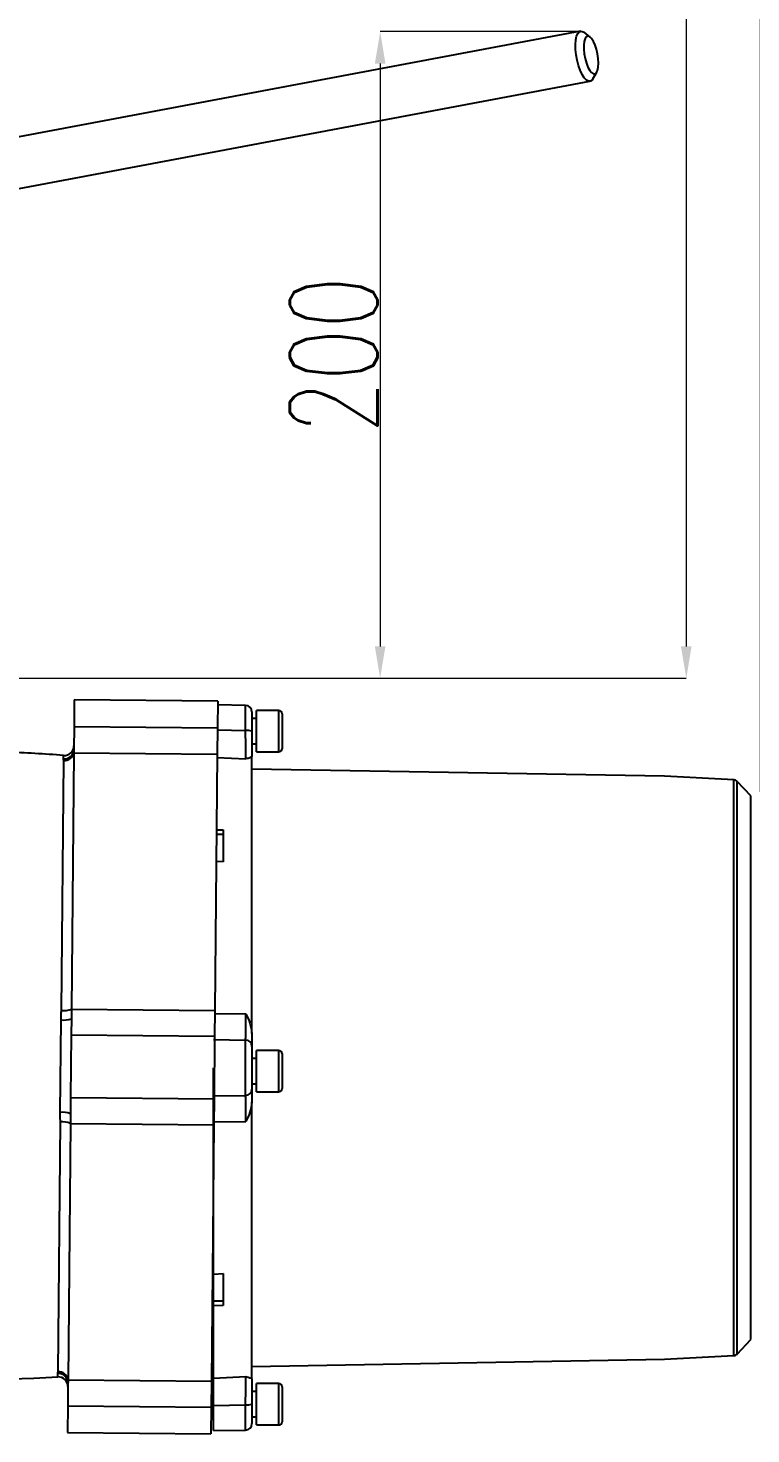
# Model space of a CAD drawing. Header units: millimetres. Extents: x 1756 to 4801, y 514 to 2668.
# Drawn here: x 3207.6 to 3434.4, y 849.3 to 1290.6 of the extents above; entities that cross this region are included whole.
import ezdxf

# ---------------------------------------------------------------- set-up
doc = ezdxf.new("R2010")
doc.units = ezdxf.units.MM
doc.layers.add('AM_5', color=3, linetype='Continuous', lineweight=25)
doc.styles.add('SLDTEXTSTYLE1', font='txt.shx', dxfattribs={"width": 0.7, "bigfont": 'gbcbig.shx'})
doc.dimstyles.new('SLDDIMSTYLE12$0', dxfattribs={"dimtxt": 12, "dimasz": 10, "dimexe": 0, "dimexo": 0.0625, "dimgap": 0.875, "dimtad": 1, "dimdec": 1, "dimlfac": 1.8, "dimrnd": 1e-09, "dimzin": 12, "dimdsep": 46, "dimtxsty": 'SLDTEXTSTYLE1', "dimcen": 0.09, "dimdle": 8.16, "dimclrd": 3, "dimclre": 3, "dimadec": 0, "dimazin": 3, "dimtfac": 1, "dimtdec": 1, "dimtofl": 0, "dimtmove": 0, "dimatfit": 3, "dimfxl": 0, "dimfrac": 2, "dimtolj": 1, "dimlwd": 5, "dimlwe": 5, "dimarcsym": 0})

# ---------------------------------------------------------------- blocks, each defined once
blk = doc.blocks.new('*D51')
at = {"layer": 'AM_5', "color": 3, "lineweight": 5, "transparency": 16777216}
blk.add_line((3027.2, 1086.58), (3027.2, 1525.62), dxfattribs=at)
at = {"layer": 'AM_5', "color": 3, "linetype": 'Continuous', "lineweight": 5, "transparency": 16777216}
for p, q in [((3037.2, 1525.62), (3427.5, 1525.62)), ((3437.5, 1050.85), (3437.5, 1525.62))]:
    blk.add_line(p, q, dxfattribs=at)
at = {"layer": 'AM_5', "color": 3, "transparency": 16777216}
for points in [[(3037.2, 1527.29), (3037.2, 1523.96), (3027.2, 1525.62)], [(3427.5, 1527.29), (3427.5, 1523.96), (3437.5, 1525.62)]]:
    blk.add_solid(points, dxfattribs=at)
at = {"layer": 'Defpoints', "color": 0, "transparency": 16777216}
for p in [(3437.5, 1525.62), (3027.2, 1086.52), (3437.5, 1050.79)]:
    blk.add_point(p, dxfattribs=at)
at = {"layer": 'AM_5', "color": 0, "transparency": 16777216, "insert": (3232.35, 1540.21), "char_height": 12, "attachment_point": 5, "style": 'SLDTEXTSTYLE1'}
blk.add_mtext('\\A1;{\\H2.28571x;410}', dxfattribs=at)
blk = doc.blocks.new('*D55')
at = {"layer": 'AM_5', "color": 3, "lineweight": 5, "transparency": 16777216}
blk.add_line((3341.39, 1518.02), (3414.17, 1518.02), dxfattribs=at)
at = {"layer": 'AM_5', "color": 3, "linetype": 'Continuous', "lineweight": 5, "transparency": 16777216}
for p, q in [((3414.17, 1508.02), (3414.17, 1096.52)), ((3027.26, 1086.52), (3414.17, 1086.52))]:
    blk.add_line(p, q, dxfattribs=at)
at = {"layer": 'AM_5', "color": 3, "transparency": 16777216}
for points in [[(3412.5, 1508.02), (3415.84, 1508.02), (3414.17, 1518.02)], [(3412.5, 1096.52), (3415.84, 1096.52), (3414.17, 1086.52)]]:
    blk.add_solid(points, dxfattribs=at)
at = {"layer": 'Defpoints', "color": 0, "transparency": 16777216}
for p in [(3341.33, 1518.02), (3027.2, 1086.52), (3414.17, 1086.52)]:
    blk.add_point(p, dxfattribs=at)
at = {"layer": 'AM_5', "color": 0, "transparency": 16777216, "insert": (3399.58, 1329.66), "char_height": 12, "attachment_point": 5, "rotation": 90, "style": 'SLDTEXTSTYLE1'}
blk.add_mtext('\\A1;{\\H2.28571x;430}', dxfattribs=at)
blk = doc.blocks.new('*D56')
at = {"layer": 'AM_5', "color": 3, "lineweight": 5, "transparency": 16777216}
blk.add_line((3380.47, 1289.46), (3318.11, 1289.46), dxfattribs=at)
at = {"layer": 'AM_5', "color": 3, "linetype": 'Continuous', "lineweight": 5, "transparency": 16777216}
for p, q in [((3318.11, 1279.46), (3318.11, 1096.52)), ((3027.26, 1086.52), (3318.11, 1086.52))]:
    blk.add_line(p, q, dxfattribs=at)
at = {"layer": 'AM_5', "color": 3, "transparency": 16777216}
for points in [[(3316.45, 1279.46), (3319.78, 1279.46), (3318.11, 1289.46)], [(3316.45, 1096.52), (3319.78, 1096.52), (3318.11, 1086.52)]]:
    blk.add_solid(points, dxfattribs=at)
at = {"layer": 'Defpoints', "color": 0, "transparency": 16777216}
for p in [(3380.53, 1289.46), (3027.2, 1086.52), (3318.11, 1086.52)]:
    blk.add_point(p, dxfattribs=at)
at = {"layer": 'AM_5', "color": 0, "transparency": 16777216, "insert": (3303.52, 1187.99), "char_height": 12, "attachment_point": 5, "rotation": 90, "style": 'SLDTEXTSTYLE1'}
blk.add_mtext('\\A1;{\\H2.28571x;200}', dxfattribs=at)

msp = doc.modelspace()

# ---------------------------------------------------------------- linework, layer by layer
at = {"color": 7, "linetype": 'Continuous', "lineweight": 25}
for p, q in [((3380.998, 1289.614), (3175.353, 1250.921)), ((3384.033, 1287.726), (3382.09, 1289.255)), ((3384.843, 1274.622), (3386.098, 1276.751)), ((3178.311, 1235.197), (3383.957, 1273.89)), ((3222.146, 1079.694), (3222.068, 1071.321)), ((3267.144, 1079.277), (3222.146, 1079.694)), ((3267.144, 1079.277), (3267.066, 1070.905)), ((3275.889, 1077.977), (3267.133, 1078.13)), ((3275.889, 1070.082), (3275.889, 1077.977)), ((3279.334, 1073.891), (3277.854, 1073.891)), ((3286.334, 1076.391), (3279.334, 1076.391)), ((3279.334, 1063.391), (3279.334, 1076.391)), ((3286.334, 1063.391), (3286.334, 1076.391)), ((3287.334, 1075.391), (3287.334, 1064.391)), ((3222.068, 1071.321), (3222.002, 1064.136)), ((3222.068, 1071.321), (3267.066, 1070.905)), ((3267.066, 1070.905), (3266.99, 1062.678)), ((3267.061, 1070.302), (3275.889, 1070.082)), ((3277.854, 1065.891), (3279.334, 1065.891)), ((3218.083, 982.234), (3218.81, 1060.709)), ((3218.766, 1061.207), (3218.776, 1062.293)), ((3221.992, 1063.094), (3221.248, 982.644)), ((3221.992, 1063.094), (3266.99, 1062.678)), ((3266.99, 1062.678), (3266.246, 982.228)), ((3266.981, 1061.624), (3275.959, 1061.164)), ((3279.334, 1063.391), (3286.334, 1063.391)), ((3407.38, 1055.741), (3277.854, 1058.002)), ((3429.109, 1054.602), (3407.38, 1055.741)), ((3429.109, 873.921), (3429.109, 1054.602)), ((3434.442, 1049.581), (3430.118, 1054.137)), ((3430.118, 874.386), (3430.118, 1054.137)), ((3434.442, 878.943), (3434.442, 1049.581)), ((3268.854, 1037.476), (3266.757, 1037.476)), ((3266.771, 1038.977), (3268.854, 1038.899)), ((3268.854, 1028.904), (3266.678, 1028.985)), ((3221.172, 979.601), (3221.22, 979.68)), ((3221.22, 979.68), (3221.173, 974.568)), ((3221.248, 982.644), (3266.246, 982.228)), ((3266.246, 982.228), (3266.171, 974.151)), ((3266.237, 981.285), (3275.959, 981.17)), ((3217.739, 950.232), (3218.008, 979.265)), ((3221.173, 974.568), (3220.991, 954.869)), ((3221.173, 974.568), (3266.171, 974.151)), ((3265.854, 973.087), (3275.889, 972.938)), ((3266.171, 974.151), (3265.989, 954.453)), ((3275.889, 955.585), (3275.889, 972.938)), ((3279.334, 967.188), (3277.854, 967.188)), ((3286.334, 969.688), (3279.334, 969.688)), ((3279.334, 956.688), (3279.334, 969.688)), ((3286.334, 956.688), (3286.334, 969.688)), ((3287.334, 968.688), (3287.334, 957.688)), ((3277.854, 959.188), (3279.334, 959.188)), ((3220.991, 954.869), (3220.943, 949.757)), ((3220.991, 954.869), (3265.989, 954.453)), ((3265.854, 955.436), (3275.889, 955.585)), ((3265.989, 954.453), (3265.914, 946.376)), ((3279.334, 956.688), (3286.334, 956.688)), ((3220.896, 949.837), (3220.943, 949.757)), ((3217.033, 868.787), (3217.76, 947.262)), ((3220.916, 946.793), (3220.171, 866.343)), ((3220.916, 946.793), (3265.914, 946.376)), ((3265.914, 946.376), (3265.169, 865.926)), ((3265.854, 947.234), (3275.959, 947.353)), ((3265.691, 922.252), (3265.854, 922.218)), ((3265.854, 925.211), (3265.718, 925.24)), ((3265.854, 899.507), (3268.854, 899.619)), ((3265.854, 891.047), (3268.854, 891.047)), ((3265.854, 889.512), (3265.854, 891.047)), ((3268.854, 889.624), (3265.854, 889.512)), ((3430.118, 874.386), (3434.442, 878.943)), ((3407.38, 872.782), (3429.109, 873.921)), ((3265.208, 870.123), (3265.854, 870.107)), ((3277.854, 870.521), (3407.38, 872.782)), ((3216.97, 867.204), (3216.981, 868.29)), ((3220.162, 865.301), (3220.095, 858.116)), ((3220.171, 866.343), (3265.169, 865.926)), ((3265.169, 865.926), (3265.093, 857.699)), ((3265.854, 866.842), (3275.959, 867.359)), ((3286.334, 865.132), (3279.334, 865.132)), ((3279.334, 858.632), (3279.334, 865.132)), ((3286.334, 858.632), (3286.334, 865.132)), ((3265.854, 862.632), (3265.139, 862.632)), ((3279.334, 862.632), (3277.854, 862.632)), ((3287.334, 864.132), (3287.334, 858.632)), ((3220.095, 858.116), (3220.018, 849.744)), ((3220.095, 858.116), (3265.093, 857.699)), ((3265.093, 857.699), (3265.016, 849.327)), ((3265.854, 858.191), (3275.889, 858.441)), ((3275.889, 850.546), (3275.889, 858.441)), ((3279.334, 852.132), (3279.334, 858.632)), ((3286.334, 852.132), (3286.334, 858.632)), ((3287.334, 858.632), (3287.334, 853.132)), ((3265.065, 854.632), (3265.854, 854.632)), ((3277.854, 854.632), (3279.334, 854.632)), ((3279.334, 852.132), (3286.334, 852.132)), ((3220.018, 849.744), (3265.016, 849.327)), ((3265.854, 850.371), (3275.889, 850.546))]:
    msp.add_line(p, q, dxfattribs=at)
at = {"color": 7, "linetype": 'Continuous', "lineweight": 25, "flags": 128}
for points in [[(3384.843, 1274.622), (3384.603, 1274.286), (3384.074, 1273.92), (3383.47, 1273.92), (3382.82, 1274.286), (3382.154, 1275.001), (3381.503, 1276.032), (3380.897, 1277.331), (3380.366, 1278.836), (3379.933, 1280.478), (3379.619, 1282.179), (3379.439, 1283.86), (3379.401, 1285.442), (3379.507, 1286.853), (3379.752, 1288.024), (3380.124, 1288.902), (3380.606, 1289.446), (3381.176, 1289.631), (3381.176, 1289.631)], [(3381.176, 1289.631), (3381.806, 1289.446), (3382.09, 1289.255)], [(3383.347, 1288.008), (3382.857, 1287.823), (3382.459, 1287.277), (3382.178, 1286.407), (3382.032, 1285.266), (3382.03, 1283.925), (3382.172, 1282.47), (3382.45, 1280.992), (3382.844, 1279.584), (3383.332, 1278.333), (3383.883, 1277.319), (3384.46, 1276.605), (3385.03, 1276.237), (3385.554, 1276.237), (3386.002, 1276.605), (3386.344, 1277.319), (3386.559, 1278.333), (3386.634, 1279.584), (3386.563, 1280.992), (3386.352, 1282.47), (3386.013, 1283.925), (3385.568, 1285.266), (3385.045, 1286.407), (3384.476, 1287.277), (3383.898, 1287.823), (3383.347, 1288.008)]]:
    msp.add_lwpolyline(points, dxfattribs=at)
at = {"color": 7, "linetype": 'Continuous', "lineweight": 25}
for centre, radius, start, end in [((3275.854, 1075.977), 2, 0, 89), ((3286.334, 1075.391), 1, 0, 90), ((3276.37, 1064.753), 5.35, 73.8962, 95.15834), ((3219.016, 1064.182), 2.986, 265.19411, 359.11726), ((3219.012, 1065.283), 3, 265.48139, 359.46975), ((3286.334, 1064.391), 1, 270, 0), ((3189.542, 692.378), 371.068, 85.48139, 88.26805), ((3219.061, 1063.689), 2.991, 265.17255, 348.53459), ((3429.03, 1053.104), 1.5, 43.5, 87), ((3218.821, 986.659), 7.439, 263.72539, 288.42263), ((3218.808, 989.043), 6.848, 263.92272, 290.86986), ((3275.859, 970.943), 1.995, 0.12484, 89.13021), ((3286.334, 968.688), 1, 0, 90), ((3275.859, 957.58), 1.995, 270.86979, 359.87516), ((3286.334, 957.688), 1, 270, 0), ((3218.415, 942.823), 7.439, 70.517, 95.21406), ((3218.358, 940.441), 6.848, 68.06964, 95.01678), ((3194.588, 1237.596), 371.068, 254.81724, 273.45811), ((3429.03, 875.419), 1.5, 273, 316.5), ((3217.151, 864.209), 3, 359.46975, 93.45811), ((3217.176, 865.31), 2.986, 359.82225, 93.74539), ((3217.23, 865.803), 2.991, 10.40491, 93.76695), ((3286.334, 864.132), 1, 0, 90), ((3276.37, 863.77), 5.35, 264.84166, 286.1038), ((3275.854, 852.546), 2, 271, 0), ((3286.334, 853.132), 1, 270, 0)]:
    msp.add_arc(centre, radius, start, end, dxfattribs=at)
for points, knots in [([(3277.854, 1075.977), (3277.854, 1075.894), (3277.854, 1075.722), (3277.854, 1074.339), (3277.854, 1072.31), (3277.854, 1070.68), (3277.854, 1069.894)], [0, 0, 0, 0, 0.2412869, 0.5, 0.7587131, 1, 1, 1, 1]), ([(3275.959, 1061.164), (3275.958, 1061.44), (3275.957, 1061.81), (3275.952, 1062.765), (3275.948, 1063.443), (3275.942, 1064.259), (3275.932, 1065.277), (3275.919, 1066.588), (3275.906, 1068.218), (3275.895, 1069.441), (3275.889, 1070.082)], [0, 0, 0, 0, 0.2442906, 0.329037, 0.4144904, 0.500125, 0.5979935, 0.7157718, 0.8510735, 1, 1, 1, 1]), ([(3277.854, 1069.894), (3277.854, 1069.134), (3277.854, 1067.619), (3277.854, 1065.491), (3277.854, 1063.534), (3277.854, 1062.469), (3277.854, 1061.935)], [0, 0, 0, 0, 0.2507669, 0.5000113, 0.749245, 1, 1, 1, 1]), ([(3222.002, 1064.136), (3222.001, 1064.019), (3221.998, 1063.722), (3221.995, 1063.35), (3221.993, 1063.18), (3221.992, 1063.094)], [0, 0, 0, 0, 0.2461834, 0.6204204, 1, 1, 1, 1]), ([(3218.81, 1060.709), (3218.802, 1060.808), (3218.789, 1060.985), (3218.773, 1061.139), (3218.766, 1061.207)], [0, 0, 0, 0, 0.55999703, 1, 1, 1, 1]), ([(3277.854, 1061.935), (3277.709, 1061.815), (3277.416, 1061.574), (3276.446, 1061.301), (3275.959, 1061.164)], [0, 0, 0, 0, 0.4975573, 1, 1, 1, 1]), ([(3218.008, 979.265), (3218.024, 979.82), (3218.053, 980.811), (3218.074, 981.799), (3218.083, 982.234)], [0, 0, 0, 0, 0.5599962, 1, 1, 1, 1]), ([(3221.248, 982.644), (3221.243, 982.138), (3221.236, 981.372), (3221.227, 980.393), (3221.222, 979.918), (3221.22, 979.68)], [0, 0, 0, 0, 0.4935547, 0.7459691, 1, 1, 1, 1]), ([(3275.889, 972.938), (3275.895, 973.035), (3275.906, 973.219), (3275.918, 973.821), (3275.928, 974.436), (3275.936, 974.978), (3275.948, 976.073), (3275.956, 978.032), (3275.958, 980.139), (3275.959, 981.17)], [0, 0, 0, 0, 0.1490594, 0.2844868, 0.3652537, 0.4374076, 0.5004523, 0.7554677, 1, 1, 1, 1]), ([(3275.959, 981.17), (3276.446, 980.199), (3277.416, 978.266), (3277.709, 976.119), (3277.854, 975.051)], [0, 0, 0, 0, 0.50244267, 1, 1, 1, 1]), ([(3277.854, 975.051), (3277.854, 974.499), (3277.854, 973.397), (3277.854, 972.177), (3277.854, 971.291), (3277.854, 971.062), (3277.854, 970.947)], [0, 0, 0, 0, 0.250755, 0.4999887, 0.7492331, 1, 1, 1, 1]), ([(3277.854, 970.947), (3277.854, 970.79), (3277.854, 970.463), (3277.854, 968.881), (3277.854, 966.713), (3277.854, 965.059), (3277.854, 964.262)], [0, 0, 0, 0, 0.2412869, 0.5, 0.7587131, 1, 1, 1, 1]), ([(3277.854, 964.262), (3277.854, 963.464), (3277.854, 961.81), (3277.854, 959.642), (3277.854, 958.061), (3277.854, 957.734), (3277.854, 957.576)], [0, 0, 0, 0, 0.2412869, 0.5, 0.7587131, 1, 1, 1, 1]), ([(3277.854, 957.576), (3277.854, 957.461), (3277.854, 957.232), (3277.854, 956.346), (3277.854, 955.126), (3277.854, 954.025), (3277.854, 953.472)], [0, 0, 0, 0, 0.2507669, 0.5000113, 0.749245, 1, 1, 1, 1]), ([(3265.854, 947.234), (3265.854, 948.266), (3265.854, 950.328), (3265.854, 952.872), (3265.854, 954.753), (3265.854, 955.208), (3265.854, 955.436)], [0, 0, 0, 0, 0.2500466, 0.4994486, 0.7493959, 1, 1, 1, 1]), ([(3275.959, 947.353), (3275.958, 948.387), (3275.957, 949.78), (3275.952, 951.314), (3275.948, 952.194), (3275.942, 953.033), (3275.932, 953.859), (3275.919, 954.642), (3275.906, 955.304), (3275.895, 955.488), (3275.889, 955.585)], [0, 0, 0, 0, 0.2442906, 0.329037, 0.4144904, 0.500125, 0.5979935, 0.7157718, 0.8510735, 1, 1, 1, 1]), ([(3277.854, 953.472), (3277.709, 952.404), (3277.416, 950.258), (3276.446, 948.324), (3275.959, 947.353)], [0, 0, 0, 0, 0.4975573, 1, 1, 1, 1]), ([(3217.76, 947.262), (3217.756, 947.815), (3217.75, 948.804), (3217.742, 949.795), (3217.739, 950.232)], [0, 0, 0, 0, 0.559997, 1, 1, 1, 1]), ([(3220.943, 949.757), (3220.941, 949.526), (3220.936, 948.945), (3220.927, 947.958), (3220.919, 947.183), (3220.916, 946.793)], [0, 0, 0, 0, 0.2461834, 0.6204204, 1, 1, 1, 1]), ([(3265.854, 891.047), (3265.854, 892.615), (3265.854, 895.18), (3265.854, 898.044), (3265.854, 899.157)], [0, 0, 0, 0, 0.6111951, 1, 1, 1, 1]), ([(3216.981, 868.29), (3216.992, 868.377), (3217.014, 868.532), (3217.027, 868.709), (3217.033, 868.787)], [0, 0, 0, 0, 0.5599962, 1, 1, 1, 1]), ([(3220.171, 866.343), (3220.17, 866.227), (3220.169, 866.052), (3220.165, 865.664), (3220.163, 865.422), (3220.162, 865.301)], [0, 0, 0, 0, 0.49355474, 0.74596906, 1, 1, 1, 1]), ([(3265.854, 858.191), (3265.854, 859.237), (3265.854, 861.325), (3265.854, 863.974), (3265.854, 865.995), (3265.854, 866.559), (3265.854, 866.842)], [0, 0, 0, 0, 0.2500652, 0.4994456, 0.7493864, 1, 1, 1, 1]), ([(3275.889, 858.441), (3275.895, 859.082), (3275.906, 860.305), (3275.918, 861.785), (3275.928, 862.874), (3275.936, 863.64), (3275.948, 864.927), (3275.956, 866.507), (3275.958, 867.079), (3275.959, 867.359)], [0, 0, 0, 0, 0.1490594, 0.2844868, 0.3652537, 0.4374076, 0.5004523, 0.7554677, 1, 1, 1, 1]), ([(3275.959, 867.359), (3276.446, 867.222), (3277.416, 866.949), (3277.709, 866.708), (3277.854, 866.588)], [0, 0, 0, 0, 0.5024427, 1, 1, 1, 1]), ([(3277.854, 866.588), (3277.854, 866.054), (3277.854, 864.989), (3277.854, 863.032), (3277.854, 860.904), (3277.854, 859.389), (3277.854, 858.629)], [0, 0, 0, 0, 0.250755, 0.4999887, 0.7492331, 1, 1, 1, 1]), ([(3277.854, 858.629), (3277.854, 857.843), (3277.854, 856.213), (3277.854, 854.184), (3277.854, 852.801), (3277.854, 852.629), (3277.854, 852.546)], [0, 0, 0, 0, 0.2412869, 0.5, 0.7587131, 1, 1, 1, 1])]:
    msp.add_open_spline(points, degree=3, knots=knots, dxfattribs=at)
for points in [[(3277.854, 975.051), (3277.854, 978.703), (3277.854, 986.006), (3277.854, 996.649), (3277.854, 1006.892), (3277.854, 1016.593), (3277.854, 1025.632), (3277.854, 1033.894), (3277.854, 1041.275), (3277.854, 1047.68), (3277.854, 1053.035), (3277.854, 1057.243), (3277.854, 1060.363), (3277.854, 1061.411), (3277.854, 1061.935)], [(3268.854, 1038.899), (3268.854, 1037.323), (3268.854, 1034.17), (3268.854, 1030.66), (3268.854, 1028.904)], [(3265.854, 955.436), (3265.854, 955.678), (3265.854, 956.162), (3265.854, 958.249), (3265.854, 961.035), (3265.854, 963.186), (3265.854, 964.262)], [(3277.854, 866.588), (3277.854, 867.112), (3277.854, 868.16), (3277.854, 871.28), (3277.854, 875.488), (3277.854, 880.843), (3277.854, 887.248), (3277.854, 894.629), (3277.854, 902.891), (3277.854, 911.93), (3277.854, 921.631), (3277.854, 931.874), (3277.854, 942.517), (3277.854, 949.82), (3277.854, 953.472)], [(3265.854, 899.507), (3265.854, 901.804), (3265.854, 906.397), (3265.854, 913.898), (3265.854, 921.769), (3265.854, 929.998), (3265.854, 938.492), (3265.854, 944.32), (3265.854, 947.234)], [(3268.854, 899.619), (3268.854, 897.864), (3268.854, 894.353), (3268.854, 891.2), (3268.854, 889.624)], [(3265.854, 866.842), (3265.854, 867.43), (3265.854, 868.605), (3265.854, 871.358), (3265.854, 874.805), (3265.854, 879.006), (3265.854, 883.851), (3265.854, 887.625), (3265.854, 889.512)], [(3265.854, 850.371), (3265.854, 850.485), (3265.854, 850.712), (3265.854, 852.476), (3265.854, 855.029), (3265.854, 857.137), (3265.854, 858.191)]]:
    msp.add_open_spline(points, degree=3, dxfattribs=at)

# ---------------------------------------------------------------- dimensions: what is measured, and where the dimension line sits
at = {"layer": 'AM_5'}
dim = msp.add_linear_dim(base=(3437.504, 1525.624), p1=(3027.201, 1086.518), p2=(3437.504, 1050.786), text='{\\H2.28571x;410}', dimstyle='SLDDIMSTYLE12$0', override={"dimlfac": 1}, dxfattribs=at)
dim.commit()
dim.dimension.update_dxf_attribs({"geometry": '*D51', "text_midpoint": (3232.352, 1525.624), "dimtype": 160})
for base, p1, text, picture, middle in [((3414.17, 1086.518), (3341.326, 1518.018), '{\\H2.28571x;430}', '*D55', (3414.17, 1329.662)), ((3318.114, 1086.518), (3380.532, 1289.461), '{\\H2.28571x;200}', '*D56', (3318.114, 1187.99))]:
    dim = msp.add_linear_dim(base=base, p1=p1, p2=(3027.201, 1086.518), angle=90, text=text, dimstyle='SLDDIMSTYLE12$0', override={"dimlfac": 1}, dxfattribs=at)
    dim.commit()
    dim.dimension.update_dxf_attribs({"geometry": picture, "text_midpoint": middle, "dimtype": 160})

doc.saveas('drawing.dxf')
